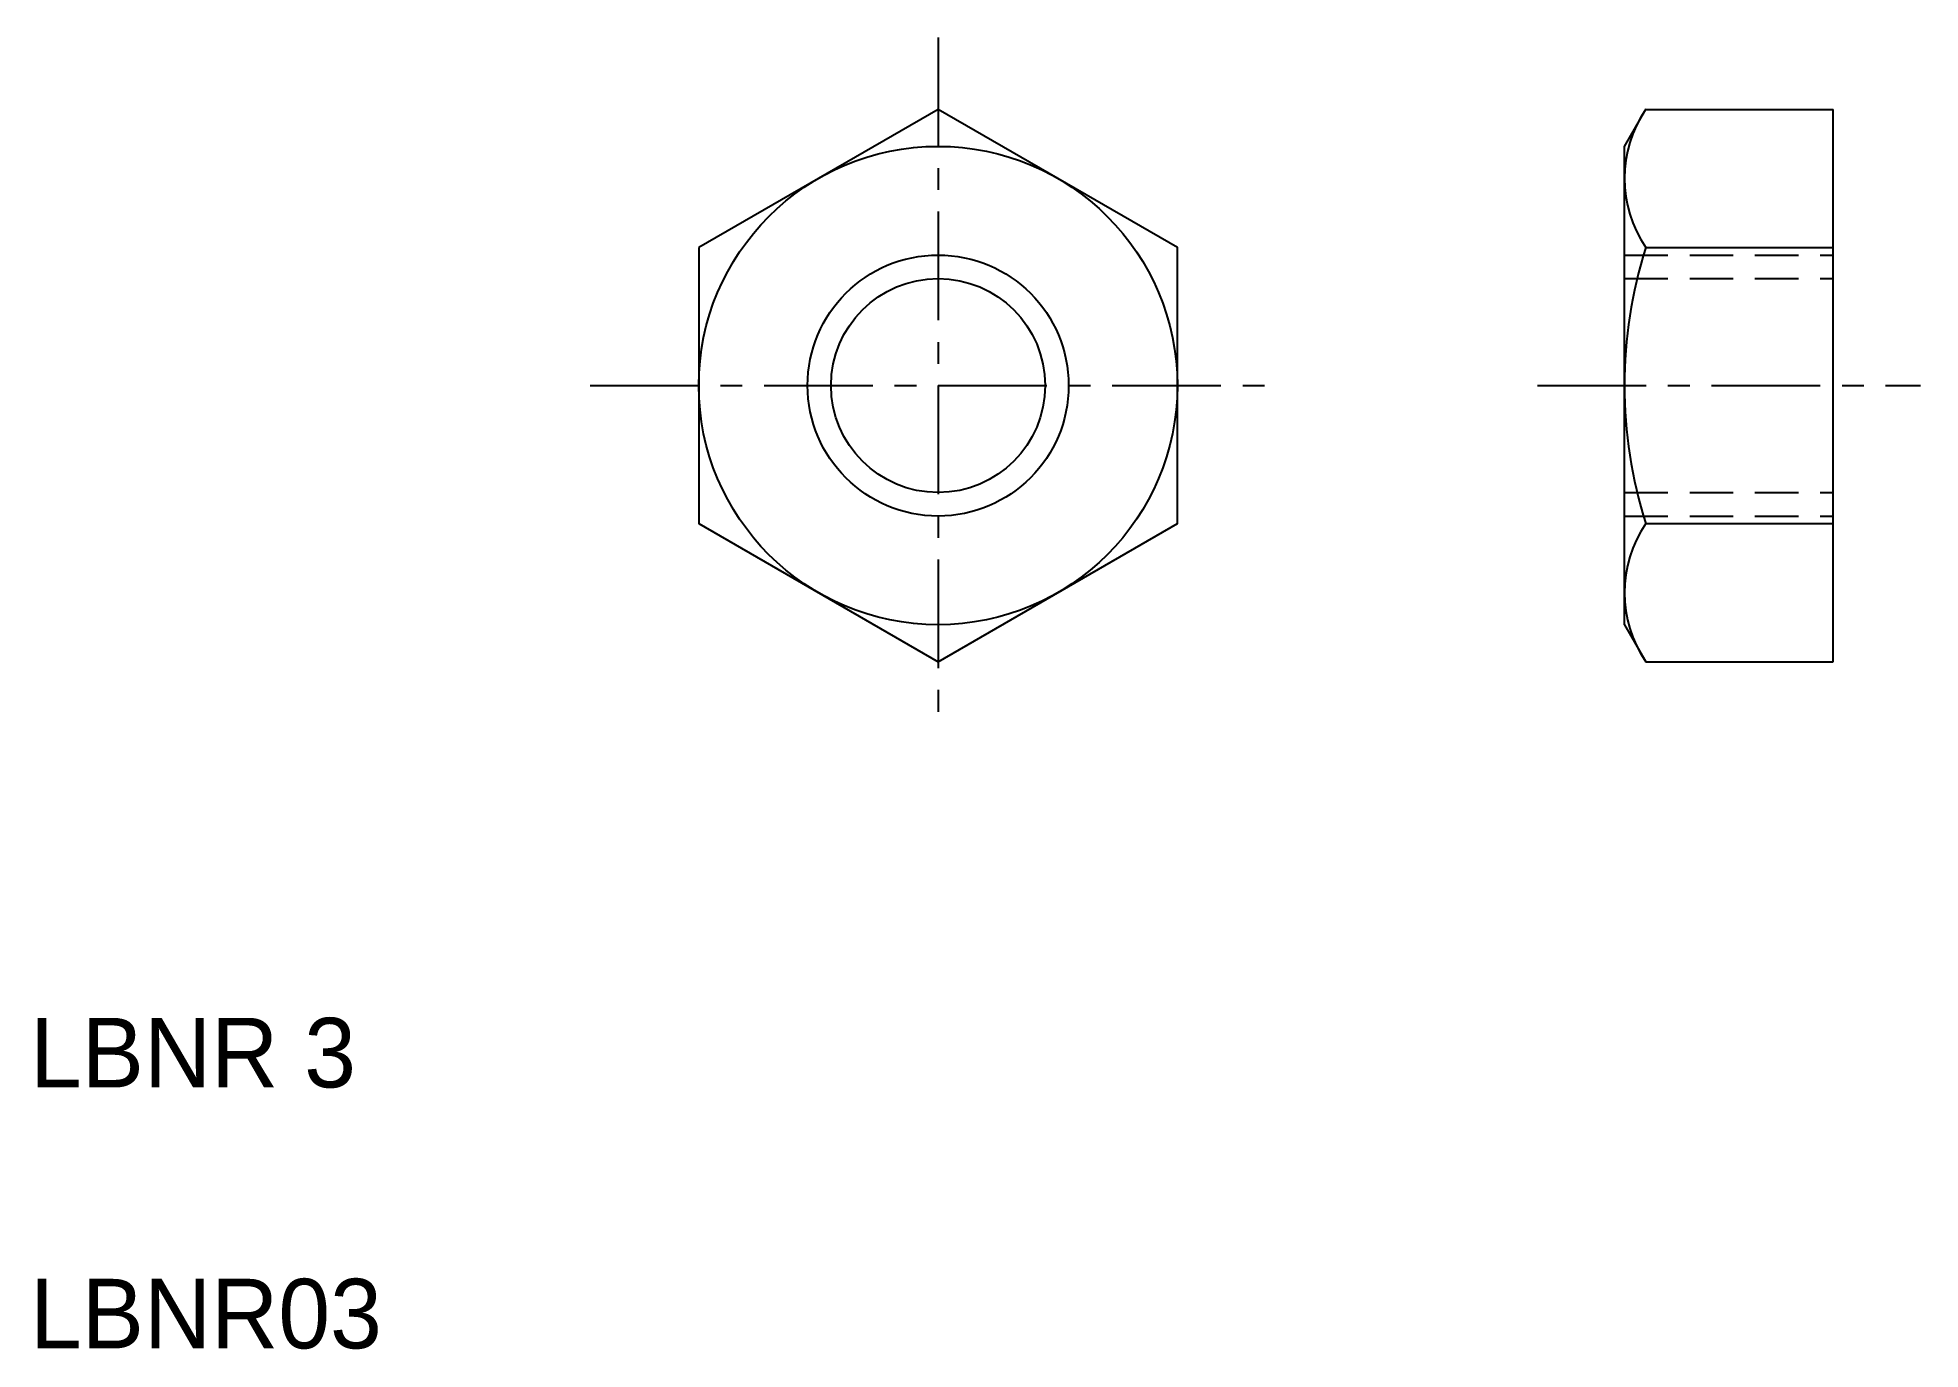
# Model space of a CAD drawing. Extents: x 2.1 to 23.7, y 2 to 17.1.
import ezdxf

# ---------------------------------------------------------------- set-up
doc = ezdxf.new("R2010")
doc.units = 0
doc.linetypes.add('CENTER', pattern=[2, 1.25, -0.25, 0.25, -0.25])
doc.linetypes.add('DASHED', pattern=[0.75, 0.5, -0.25])
doc.layers.get('0').update_dxf_attribs({"linetype": 'CONTINUOUS'})
doc.layers.add('CENTER', color=1, linetype='CENTER')

msp = doc.modelspace()

# ---------------------------------------------------------------- linework, layer by layer
at = {"color": 7, "linetype": 'CONTINUOUS'}
for p, q in [((20.322, 15.82), (20.568, 16.245)), ((20.568, 16.245), (22.722, 16.245)), ((22.722, 9.895), (22.722, 16.245)), ((20.322, 10.32), (20.322, 15.82)), ((20.568, 14.658), (22.722, 14.658)), ((20.568, 11.482), (22.722, 11.482)), ((20.322, 10.32), (20.568, 9.895)), ((20.568, 9.895), (22.722, 9.895)), ((21.106, 9.895), (21.106, 9.895)), ((21.645, 9.895), (21.645, 9.895))]:
    msp.add_line(p, q, dxfattribs=at)
at = {"color": 3, "linetype": 'DASHED'}
for p, q in [((20.322, 14.57), (22.722, 14.57)), ((20.322, 14.299), (22.722, 14.299)), ((20.322, 11.84), (22.722, 11.84)), ((20.322, 11.57), (22.722, 11.57))]:
    msp.add_line(p, q, dxfattribs=at)
at = {"color": 7, "linetype": 'CONTINUOUS'}
msp.add_lwpolyline([(9.685, 14.658), (9.685, 11.482), (12.435, 9.895), (15.185, 11.482), (15.185, 14.658), (12.435, 16.245)], close=True, dxfattribs=at)
for radius in [2.75, 1.23]:
    msp.add_circle((12.435, 13.07), radius, dxfattribs=at)
at = {"color": 3, "linetype": 'CONTINUOUS'}
msp.add_circle((12.435, 13.07), 1.5, dxfattribs=at)
at = {"color": 7, "linetype": 'CONTINUOUS'}
for centre, radius, start, end in [((21.728, 15.452), 1.406, 145.6125, 214.3875), ((25.576, 13.07), 5.254, 162.412, 197.588), ((21.728, 10.688), 1.406, 145.6125, 214.3875)]:
    msp.add_arc(centre, radius, start, end, dxfattribs=at)
at = {"layer": 'CENTER', "color": 1, "linetype": 'CENTER'}
for p, q in [((12.435, 17.07), (12.435, 9.07)), ((8.435, 13.07), (16.435, 13.07)), ((19.322, 13.07), (23.722, 13.07))]:
    msp.add_line(p, q, dxfattribs=at)

# ---------------------------------------------------------------- texts
at = {"color": 7, "linetype": 'CONTINUOUS'}
for s, p in [('LBNR 3', (2, 5)), ('LBNR03', (2, 2))]:
    msp.add_text(s, height=0.8, dxfattribs=at).set_placement(p)

doc.saveas('drawing.dxf')
